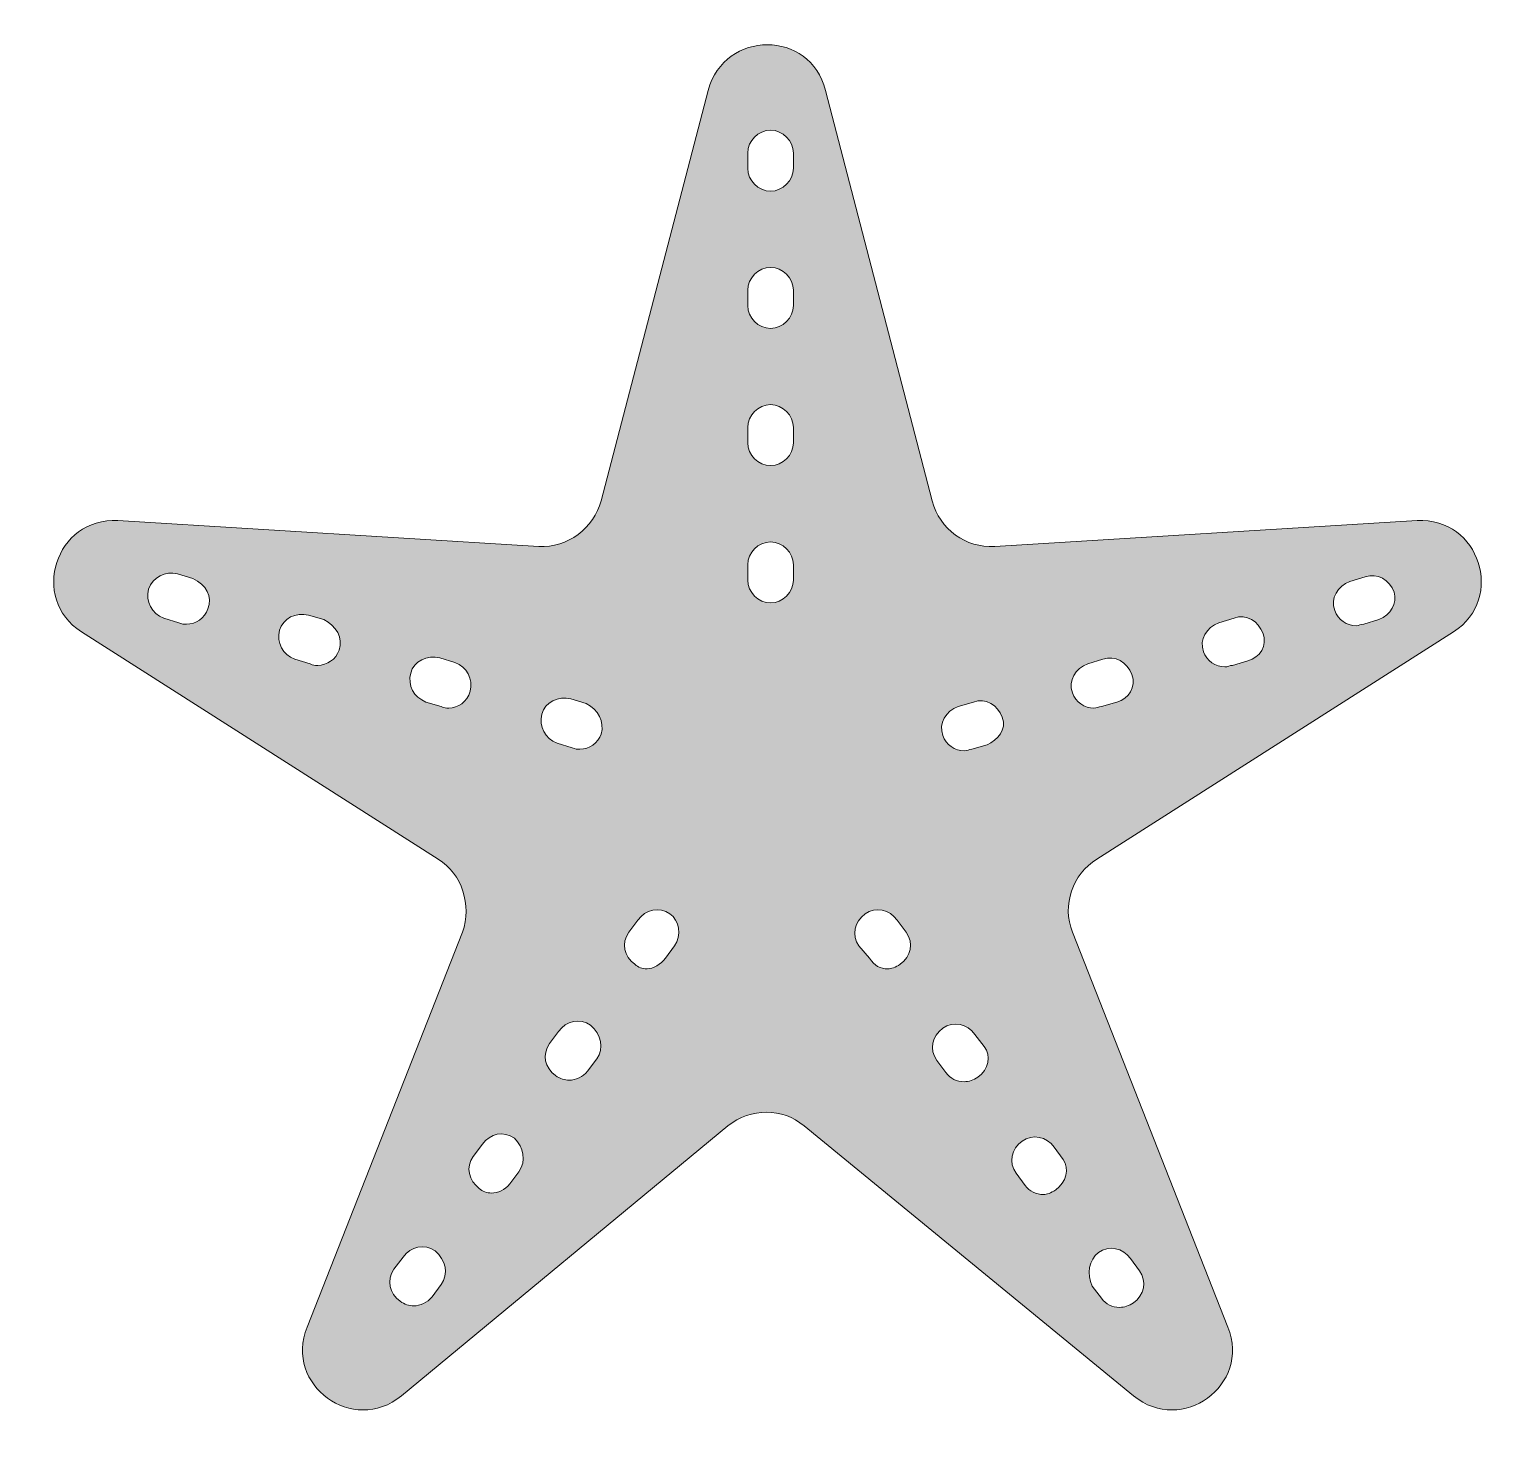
# Model space of a CAD drawing. Header units: inches. Extents: x 1.6 to 98.4, y 28.6 to 120.8.
import ezdxf

# ---------------------------------------------------------------- set-up
doc = ezdxf.new("R2010")
doc.units = ezdxf.units.IN
doc.header["$MEASUREMENT"] = 0
doc.layers.add('Layer 1', color=7, linetype='Continuous')

msp = doc.modelspace()

# ---------------------------------------------------------------- hatches: boundary and pattern name
at = {"layer": 'Layer 1', "true_color": 0xffffff}
h = msp.add_hatch(color=7, dxfattribs=at)
h.dxf.hatch_style = 2
edge = h.paths.add_edge_path()
edge.add_spline(control_points=[(92.6, 88.6), (92.6, 88.6), (64.9, 86.9), (64.9, 86.9), (63, 86.8), (61.3, 88), (60.8, 89.9), (60.8, 89.9), (53.8, 116.8), (53.8, 116.8), (52.8, 120.8), (47.2, 120.8), (46.1, 116.8), (46.1, 116.8), (39.1, 89.9), (39.1, 89.9), (38.6, 88.1), (36.9, 86.8), (35, 86.9), (35, 86.9), (7.4, 88.6), (7.4, 88.6), (3.3, 88.8), (1.6, 83.5), (5, 81.3), (5, 81.3), (28.4, 66.4), (28.4, 66.4), (30, 65.4), (30.6, 63.4), (30, 61.6), (30, 61.6), (19.8, 35.7), (19.8, 35.7), (18.3, 31.9), (22.8, 28.6), (26, 31.2), (26, 31.2), (47.4, 48.9), (47.4, 48.9), (48.9, 50.1), (51, 50.1), (52.4, 48.9), (52.4, 48.9), (74, 31.2), (74, 31.2), (77.2, 28.6), (81.7, 31.9), (80.2, 35.7), (80.2, 35.7), (70, 61.6), (70, 61.6), (69.3, 63.4), (70, 65.4), (71.6, 66.4), (71.6, 66.4), (95, 81.3), (95, 81.3), (98.4, 83.5), (96.7, 88.8), (92.6, 88.6)], knot_values=[0, 0, 0, 0, 1, 1, 1, 2, 2, 2, 3, 3, 3, 4, 4, 4, 5, 5, 5, 6, 6, 6, 7, 7, 7, 8, 8, 8, 9, 9, 9, 10, 10, 10, 11, 11, 11, 12, 12, 12, 13, 13, 13, 14, 14, 14, 15, 15, 15, 16, 16, 16, 17, 17, 17, 18, 18, 18, 19, 19, 19, 20, 20, 20, 20], degree=3, periodic=1)
edge = h.paths.add_edge_path()
edge.add_spline(control_points=[(28.6, 38.5), (28.6, 38.5), (28, 37.7), (28, 37.7), (27.7, 37.3), (27.2, 37.1), (26.8, 37.1), (26.5, 37.1), (26.2, 37.2), (25.9, 37.4), (25.2, 37.9), (25, 38.8), (25.5, 39.5), (25.5, 39.5), (26.1, 40.3), (26.1, 40.3), (26.6, 41), (27.5, 41.2), (28.2, 40.7), (28.9, 40.1), (29.1, 39.2), (28.6, 38.5)], knot_values=[0, 0, 0, 0, 1, 1, 1, 2, 2, 2, 3, 3, 3, 4, 4, 4, 5, 5, 5, 6, 6, 6, 7, 7, 7, 7], degree=3, periodic=1)
edge = h.paths.add_edge_path()
edge.add_spline(control_points=[(13.3, 82.8), (13.1, 82.2), (12.5, 81.8), (11.9, 81.8), (11.7, 81.8), (11.6, 81.8), (11.4, 81.9), (11.4, 81.9), (10.4, 82.2), (10.4, 82.2), (9.6, 82.5), (9.2, 83.3), (9.4, 84.1), (9.7, 84.9), (10.5, 85.3), (11.3, 85.1), (11.3, 85.1), (12.3, 84.8), (12.3, 84.8), (13.2, 84.4), (13.6, 83.6), (13.3, 82.8)], knot_values=[0, 0, 0, 0, 1, 1, 1, 2, 2, 2, 3, 3, 3, 4, 4, 4, 5, 5, 5, 6, 6, 6, 7, 7, 7, 7], degree=3, periodic=1)
edge = h.paths.add_edge_path()
edge.add_spline(control_points=[(21.9, 80.1), (21.7, 79.5), (21.1, 79.1), (20.5, 79.1), (20.3, 79.1), (20.2, 79.1), (20, 79.2), (20, 79.2), (19, 79.5), (19, 79.5), (18.2, 79.8), (17.8, 80.6), (18, 81.4), (18.2, 82.2), (19.1, 82.6), (19.9, 82.4), (19.9, 82.4), (20.9, 82.1), (20.9, 82.1), (21.7, 81.7), (22.2, 80.9), (21.9, 80.1)], knot_values=[0, 0, 0, 0, 1, 1, 1, 2, 2, 2, 3, 3, 3, 4, 4, 4, 5, 5, 5, 6, 6, 6, 7, 7, 7, 7], degree=3, periodic=1)
edge = h.paths.add_edge_path()
edge.add_spline(control_points=[(29.1, 76.3), (28.9, 76.3), (28.8, 76.3), (28.6, 76.4), (28.6, 76.4), (27.6, 76.7), (27.6, 76.7), (26.8, 77), (26.4, 77.8), (26.6, 78.6), (26.8, 79.4), (27.7, 79.8), (28.5, 79.6), (28.5, 79.6), (29.5, 79.3), (29.5, 79.3), (30.3, 79), (30.7, 78.2), (30.5, 77.4), (30.3, 76.7), (29.7, 76.3), (29.1, 76.3)], knot_values=[0, 0, 0, 0, 1, 1, 1, 2, 2, 2, 3, 3, 3, 4, 4, 4, 5, 5, 5, 6, 6, 6, 7, 7, 7, 7], degree=3, periodic=1)
edge = h.paths.add_edge_path()
edge.add_spline(control_points=[(33.7, 45.9), (33.7, 45.9), (33.1, 45.1), (33.1, 45.1), (32.8, 44.7), (32.3, 44.5), (31.9, 44.5), (31.6, 44.5), (31.3, 44.6), (31.1, 44.8), (30.4, 45.3), (30.2, 46.2), (30.7, 46.9), (30.7, 46.9), (31.3, 47.7), (31.3, 47.7), (31.8, 48.4), (32.7, 48.6), (33.4, 48.1), (34, 47.5), (34.2, 46.6), (33.7, 45.9)], knot_values=[0, 0, 0, 0, 1, 1, 1, 2, 2, 2, 3, 3, 3, 4, 4, 4, 5, 5, 5, 6, 6, 6, 7, 7, 7, 7], degree=3, periodic=1)
edge = h.paths.add_edge_path()
edge.add_spline(control_points=[(38.8, 53.3), (38.8, 53.3), (38.2, 52.5), (38.2, 52.5), (37.9, 52.1), (37.4, 51.9), (37, 51.9), (36.7, 51.9), (36.4, 52), (36.1, 52.2), (35.4, 52.7), (35.2, 53.6), (35.7, 54.3), (35.7, 54.3), (36.3, 55.1), (36.3, 55.1), (36.8, 55.8), (37.7, 56), (38.4, 55.5), (39.1, 54.9), (39.3, 54), (38.8, 53.3)], knot_values=[0, 0, 0, 0, 1, 1, 1, 2, 2, 2, 3, 3, 3, 4, 4, 4, 5, 5, 5, 6, 6, 6, 7, 7, 7, 7], degree=3, periodic=1)
edge = h.paths.add_edge_path()
edge.add_spline(control_points=[(39.1, 74.6), (38.9, 74), (38.3, 73.6), (37.7, 73.6), (37.5, 73.6), (37.4, 73.6), (37.2, 73.7), (37.2, 73.7), (36.2, 74), (36.2, 74), (35.4, 74.3), (35, 75.1), (35.2, 75.9), (35.4, 76.7), (36.3, 77.1), (37.1, 76.9), (37.1, 76.9), (38.1, 76.6), (38.1, 76.6), (38.9, 76.2), (39.3, 75.4), (39.1, 74.6)], knot_values=[0, 0, 0, 0, 1, 1, 1, 2, 2, 2, 3, 3, 3, 4, 4, 4, 5, 5, 5, 6, 6, 6, 7, 7, 7, 7], degree=3, periodic=1)
edge = h.paths.add_edge_path()
edge.add_spline(control_points=[(43.9, 60.7), (43.9, 60.7), (43.3, 59.9), (43.3, 59.9), (43, 59.5), (42.5, 59.2), (42.1, 59.2), (41.8, 59.2), (41.5, 59.3), (41.3, 59.5), (40.6, 60), (40.4, 60.9), (40.9, 61.6), (40.9, 61.6), (41.5, 62.4), (41.5, 62.4), (42, 63.1), (42.9, 63.3), (43.6, 62.8), (44.2, 62.4), (44.4, 61.4), (43.9, 60.7)], knot_values=[0, 0, 0, 0, 1, 1, 1, 2, 2, 2, 3, 3, 3, 4, 4, 4, 5, 5, 5, 6, 6, 6, 7, 7, 7, 7], degree=3, periodic=1)
edge = h.paths.add_edge_path()
edge.add_spline(control_points=[(51.7, 84.7), (51.7, 83.9), (51, 83.2), (50.2, 83.2), (49.4, 83.2), (48.7, 83.9), (48.7, 84.7), (48.7, 84.7), (48.7, 85.7), (48.7, 85.7), (48.7, 86.5), (49.4, 87.2), (50.2, 87.2), (51, 87.2), (51.7, 86.5), (51.7, 85.7), (51.7, 85.7), (51.7, 84.7), (51.7, 84.7)], knot_values=[0, 0, 0, 0, 1, 1, 1, 2, 2, 2, 3, 3, 3, 4, 4, 4, 5, 5, 5, 6, 6, 6, 6], degree=3, periodic=1)
edge = h.paths.add_edge_path()
edge.add_spline(control_points=[(51.7, 93.7), (51.7, 92.9), (51, 92.2), (50.2, 92.2), (49.4, 92.2), (48.7, 92.9), (48.7, 93.7), (48.7, 93.7), (48.7, 94.7), (48.7, 94.7), (48.7, 95.5), (49.4, 96.2), (50.2, 96.2), (51, 96.2), (51.7, 95.5), (51.7, 94.7), (51.7, 94.7), (51.7, 93.7), (51.7, 93.7)], knot_values=[0, 0, 0, 0, 1, 1, 1, 2, 2, 2, 3, 3, 3, 4, 4, 4, 5, 5, 5, 6, 6, 6, 6], degree=3, periodic=1)
edge = h.paths.add_edge_path()
edge.add_spline(control_points=[(51.7, 102.7), (51.7, 101.9), (51, 101.2), (50.2, 101.2), (49.4, 101.2), (48.7, 101.9), (48.7, 102.7), (48.7, 102.7), (48.7, 103.7), (48.7, 103.7), (48.7, 104.5), (49.4, 105.2), (50.2, 105.2), (51, 105.2), (51.7, 104.5), (51.7, 103.7), (51.7, 103.7), (51.7, 102.7), (51.7, 102.7)], knot_values=[0, 0, 0, 0, 1, 1, 1, 2, 2, 2, 3, 3, 3, 4, 4, 4, 5, 5, 5, 6, 6, 6, 6], degree=3, periodic=1)
edge = h.paths.add_edge_path()
edge.add_spline(control_points=[(51.7, 111.7), (51.7, 110.9), (51, 110.2), (50.2, 110.2), (49.4, 110.2), (48.7, 110.9), (48.7, 111.7), (48.7, 111.7), (48.7, 112.7), (48.7, 112.7), (48.7, 113.5), (49.4, 114.2), (50.2, 114.2), (51, 114.2), (51.7, 113.5), (51.7, 112.7), (51.7, 112.7), (51.7, 111.7), (51.7, 111.7)], knot_values=[0, 0, 0, 0, 1, 1, 1, 2, 2, 2, 3, 3, 3, 4, 4, 4, 5, 5, 5, 6, 6, 6, 6], degree=3, periodic=1)
edge = h.paths.add_edge_path()
edge.add_spline(control_points=[(58.7, 59.5), (58.4, 59.3), (58.1, 59.2), (57.9, 59.2), (57.4, 59.2), (57, 59.4), (56.7, 59.9), (56.7, 59.9), (56, 60.7), (56, 60.7), (55.5, 61.4), (55.7, 62.3), (56.4, 62.8), (57.1, 63.3), (58, 63.1), (58.5, 62.4), (58.5, 62.4), (59.1, 61.6), (59.1, 61.6), (59.6, 60.9), (59.4, 60), (58.7, 59.5)], knot_values=[0, 0, 0, 0, 1, 1, 1, 2, 2, 2, 3, 3, 3, 4, 4, 4, 5, 5, 5, 6, 6, 6, 7, 7, 7, 7], degree=3, periodic=1)
edge = h.paths.add_edge_path()
edge.add_spline(control_points=[(71.7, 40.6), (72.4, 41.1), (73.3, 40.9), (73.8, 40.2), (73.8, 40.2), (74.4, 39.4), (74.4, 39.4), (74.9, 38.7), (74.7, 37.8), (74, 37.3), (73.7, 37.1), (73.4, 37), (73.1, 37), (72.6, 37), (72.2, 37.2), (71.9, 37.6), (71.9, 37.6), (71.3, 38.4), (71.3, 38.4), (70.9, 39.2), (71.1, 40.1), (71.7, 40.6)], knot_values=[0, 0, 0, 0, 1, 1, 1, 2, 2, 2, 3, 3, 3, 4, 4, 4, 5, 5, 5, 6, 6, 6, 7, 7, 7, 7], degree=3, periodic=1)
edge = h.paths.add_edge_path()
edge.add_spline(control_points=[(63.8, 52.1), (63.5, 51.9), (63.2, 51.8), (62.9, 51.8), (62.4, 51.8), (62, 52), (61.7, 52.4), (61.7, 52.4), (61.1, 53.2), (61.1, 53.2), (60.6, 53.9), (60.8, 54.8), (61.5, 55.3), (62.2, 55.8), (63.1, 55.6), (63.6, 54.9), (63.6, 54.9), (64.2, 54.1), (64.2, 54.1), (64.7, 53.5), (64.5, 52.6), (63.8, 52.1)], knot_values=[0, 0, 0, 0, 1, 1, 1, 2, 2, 2, 3, 3, 3, 4, 4, 4, 5, 5, 5, 6, 6, 6, 7, 7, 7, 7], degree=3, periodic=1)
edge = h.paths.add_edge_path()
edge.add_spline(control_points=[(64.4, 73.9), (64.4, 73.9), (63.4, 73.6), (63.4, 73.6), (63.2, 73.6), (63.1, 73.5), (62.9, 73.5), (62.3, 73.5), (61.7, 73.9), (61.5, 74.5), (61.2, 75.3), (61.7, 76.1), (62.5, 76.4), (62.5, 76.4), (63.5, 76.7), (63.5, 76.7), (64.3, 77), (65.1, 76.5), (65.4, 75.7), (65.7, 74.9), (65.1, 74.2), (64.4, 73.9)], knot_values=[0, 0, 0, 0, 1, 1, 1, 2, 2, 2, 3, 3, 3, 4, 4, 4, 5, 5, 5, 6, 6, 6, 7, 7, 7, 7], degree=3, periodic=1)
edge = h.paths.add_edge_path()
edge.add_spline(control_points=[(68.9, 44.7), (68.6, 44.5), (68.3, 44.4), (68.1, 44.4), (67.6, 44.4), (67.2, 44.6), (66.9, 45), (66.9, 45), (66.3, 45.8), (66.3, 45.8), (65.8, 46.5), (66, 47.4), (66.7, 47.9), (67.4, 48.4), (68.3, 48.2), (68.8, 47.5), (68.8, 47.5), (69.4, 46.7), (69.4, 46.7), (69.8, 46.1), (69.6, 45.2), (68.9, 44.7)], knot_values=[0, 0, 0, 0, 1, 1, 1, 2, 2, 2, 3, 3, 3, 4, 4, 4, 5, 5, 5, 6, 6, 6, 7, 7, 7, 7], degree=3, periodic=1)
edge = h.paths.add_edge_path()
edge.add_spline(control_points=[(72.9, 76.7), (72.9, 76.7), (71.9, 76.4), (71.9, 76.4), (71.7, 76.4), (71.6, 76.3), (71.4, 76.3), (70.8, 76.3), (70.2, 76.7), (70, 77.3), (69.7, 78.1), (70.2, 78.9), (71, 79.2), (71, 79.2), (72, 79.5), (72, 79.5), (72.8, 79.8), (73.6, 79.3), (73.9, 78.5), (74.2, 77.7), (73.7, 76.9), (72.9, 76.7)], knot_values=[0, 0, 0, 0, 1, 1, 1, 2, 2, 2, 3, 3, 3, 4, 4, 4, 5, 5, 5, 6, 6, 6, 7, 7, 7, 7], degree=3, periodic=1)
edge = h.paths.add_edge_path()
edge.add_spline(control_points=[(81.5, 79.4), (81.5, 79.4), (80.5, 79.1), (80.5, 79.1), (80.3, 79.1), (80.2, 79), (80, 79), (79.4, 79), (78.8, 79.4), (78.6, 80), (78.3, 80.8), (78.8, 81.6), (79.6, 81.9), (79.6, 81.9), (80.6, 82.2), (80.6, 82.2), (81.4, 82.5), (82.2, 82), (82.5, 81.2), (82.8, 80.4), (82.3, 79.6), (81.5, 79.4)], knot_values=[0, 0, 0, 0, 1, 1, 1, 2, 2, 2, 3, 3, 3, 4, 4, 4, 5, 5, 5, 6, 6, 6, 7, 7, 7, 7], degree=3, periodic=1)
edge = h.paths.add_edge_path()
edge.add_spline(control_points=[(90.1, 82.1), (90.1, 82.1), (89.1, 81.8), (89.1, 81.8), (88.9, 81.8), (88.8, 81.7), (88.6, 81.7), (88, 81.7), (87.4, 82.1), (87.2, 82.7), (86.9, 83.5), (87.4, 84.3), (88.2, 84.6), (88.2, 84.6), (89.2, 84.9), (89.2, 84.9), (90, 85.2), (90.8, 84.7), (91.1, 83.9), (91.3, 83.2), (90.9, 82.4), (90.1, 82.1)], knot_values=[0, 0, 0, 0, 1, 1, 1, 2, 2, 2, 3, 3, 3, 4, 4, 4, 5, 5, 5, 6, 6, 6, 7, 7, 7, 7], degree=3, periodic=1)

# ---------------------------------------------------------------- linework, layer by layer
at = {"layer": 'Layer 1', "lineweight": 0}
for points, knots in [([(92.6, 88.6), (92.6, 88.6), (64.9, 86.9), (64.9, 86.9), (63, 86.8), (61.3, 88), (60.8, 89.9), (60.8, 89.9), (53.8, 116.8), (53.8, 116.8), (52.8, 120.8), (47.2, 120.8), (46.1, 116.8), (46.1, 116.8), (39.1, 89.9), (39.1, 89.9), (38.6, 88.1), (36.9, 86.8), (35, 86.9), (35, 86.9), (7.4, 88.6), (7.4, 88.6), (3.3, 88.8), (1.6, 83.5), (5, 81.3), (5, 81.3), (28.4, 66.4), (28.4, 66.4), (30, 65.4), (30.6, 63.4), (30, 61.6), (30, 61.6), (19.8, 35.7), (19.8, 35.7), (18.3, 31.9), (22.8, 28.6), (26, 31.2), (26, 31.2), (47.4, 48.9), (47.4, 48.9), (48.9, 50.1), (51, 50.1), (52.4, 48.9), (52.4, 48.9), (74, 31.2), (74, 31.2), (77.2, 28.6), (81.7, 31.9), (80.2, 35.7), (80.2, 35.7), (70, 61.6), (70, 61.6), (69.3, 63.4), (70, 65.4), (71.6, 66.4), (71.6, 66.4), (95, 81.3), (95, 81.3), (98.4, 83.5), (96.7, 88.8), (92.6, 88.6)], [0, 0, 0, 0, 1, 1, 1, 2, 2, 2, 3, 3, 3, 4, 4, 4, 5, 5, 5, 6, 6, 6, 7, 7, 7, 8, 8, 8, 9, 9, 9, 10, 10, 10, 11, 11, 11, 12, 12, 12, 13, 13, 13, 14, 14, 14, 15, 15, 15, 16, 16, 16, 17, 17, 17, 18, 18, 18, 19, 19, 19, 20, 20, 20, 20]), ([(51.7, 111.7), (51.7, 110.9), (51, 110.2), (50.2, 110.2), (49.4, 110.2), (48.7, 110.9), (48.7, 111.7), (48.7, 111.7), (48.7, 112.7), (48.7, 112.7), (48.7, 113.5), (49.4, 114.2), (50.2, 114.2), (51, 114.2), (51.7, 113.5), (51.7, 112.7), (51.7, 112.7), (51.7, 111.7), (51.7, 111.7)], [0, 0, 0, 0, 1, 1, 1, 2, 2, 2, 3, 3, 3, 4, 4, 4, 5, 5, 5, 6, 6, 6, 6]), ([(51.7, 102.7), (51.7, 101.9), (51, 101.2), (50.2, 101.2), (49.4, 101.2), (48.7, 101.9), (48.7, 102.7), (48.7, 102.7), (48.7, 103.7), (48.7, 103.7), (48.7, 104.5), (49.4, 105.2), (50.2, 105.2), (51, 105.2), (51.7, 104.5), (51.7, 103.7), (51.7, 103.7), (51.7, 102.7), (51.7, 102.7)], [0, 0, 0, 0, 1, 1, 1, 2, 2, 2, 3, 3, 3, 4, 4, 4, 5, 5, 5, 6, 6, 6, 6]), ([(51.7, 93.7), (51.7, 92.9), (51, 92.2), (50.2, 92.2), (49.4, 92.2), (48.7, 92.9), (48.7, 93.7), (48.7, 93.7), (48.7, 94.7), (48.7, 94.7), (48.7, 95.5), (49.4, 96.2), (50.2, 96.2), (51, 96.2), (51.7, 95.5), (51.7, 94.7), (51.7, 94.7), (51.7, 93.7), (51.7, 93.7)], [0, 0, 0, 0, 1, 1, 1, 2, 2, 2, 3, 3, 3, 4, 4, 4, 5, 5, 5, 6, 6, 6, 6]), ([(51.7, 84.7), (51.7, 83.9), (51, 83.2), (50.2, 83.2), (49.4, 83.2), (48.7, 83.9), (48.7, 84.7), (48.7, 84.7), (48.7, 85.7), (48.7, 85.7), (48.7, 86.5), (49.4, 87.2), (50.2, 87.2), (51, 87.2), (51.7, 86.5), (51.7, 85.7), (51.7, 85.7), (51.7, 84.7), (51.7, 84.7)], [0, 0, 0, 0, 1, 1, 1, 2, 2, 2, 3, 3, 3, 4, 4, 4, 5, 5, 5, 6, 6, 6, 6]), ([(13.3, 82.8), (13.1, 82.2), (12.5, 81.8), (11.9, 81.8), (11.7, 81.8), (11.6, 81.8), (11.4, 81.9), (11.4, 81.9), (10.4, 82.2), (10.4, 82.2), (9.6, 82.5), (9.2, 83.3), (9.4, 84.1), (9.7, 84.9), (10.5, 85.3), (11.3, 85.1), (11.3, 85.1), (12.3, 84.8), (12.3, 84.8), (13.2, 84.4), (13.6, 83.6), (13.3, 82.8)], [0, 0, 0, 0, 1, 1, 1, 2, 2, 2, 3, 3, 3, 4, 4, 4, 5, 5, 5, 6, 6, 6, 7, 7, 7, 7]), ([(90.1, 82.1), (90.1, 82.1), (89.1, 81.8), (89.1, 81.8), (88.9, 81.8), (88.8, 81.7), (88.6, 81.7), (88, 81.7), (87.4, 82.1), (87.2, 82.7), (86.9, 83.5), (87.4, 84.3), (88.2, 84.6), (88.2, 84.6), (89.2, 84.9), (89.2, 84.9), (90, 85.2), (90.8, 84.7), (91.1, 83.9), (91.3, 83.2), (90.9, 82.4), (90.1, 82.1)], [0, 0, 0, 0, 1, 1, 1, 2, 2, 2, 3, 3, 3, 4, 4, 4, 5, 5, 5, 6, 6, 6, 7, 7, 7, 7]), ([(21.9, 80.1), (21.7, 79.5), (21.1, 79.1), (20.5, 79.1), (20.3, 79.1), (20.2, 79.1), (20, 79.2), (20, 79.2), (19, 79.5), (19, 79.5), (18.2, 79.8), (17.8, 80.6), (18, 81.4), (18.2, 82.2), (19.1, 82.6), (19.9, 82.4), (19.9, 82.4), (20.9, 82.1), (20.9, 82.1), (21.7, 81.7), (22.2, 80.9), (21.9, 80.1)], [0, 0, 0, 0, 1, 1, 1, 2, 2, 2, 3, 3, 3, 4, 4, 4, 5, 5, 5, 6, 6, 6, 7, 7, 7, 7]), ([(81.5, 79.4), (81.5, 79.4), (80.5, 79.1), (80.5, 79.1), (80.3, 79.1), (80.2, 79), (80, 79), (79.4, 79), (78.8, 79.4), (78.6, 80), (78.3, 80.8), (78.8, 81.6), (79.6, 81.9), (79.6, 81.9), (80.6, 82.2), (80.6, 82.2), (81.4, 82.5), (82.2, 82), (82.5, 81.2), (82.8, 80.4), (82.3, 79.6), (81.5, 79.4)], [0, 0, 0, 0, 1, 1, 1, 2, 2, 2, 3, 3, 3, 4, 4, 4, 5, 5, 5, 6, 6, 6, 7, 7, 7, 7]), ([(29.1, 76.3), (28.9, 76.3), (28.8, 76.3), (28.6, 76.4), (28.6, 76.4), (27.6, 76.7), (27.6, 76.7), (26.8, 77), (26.4, 77.8), (26.6, 78.6), (26.8, 79.4), (27.7, 79.8), (28.5, 79.6), (28.5, 79.6), (29.5, 79.3), (29.5, 79.3), (30.3, 79), (30.7, 78.2), (30.5, 77.4), (30.3, 76.7), (29.7, 76.3), (29.1, 76.3)], [0, 0, 0, 0, 1, 1, 1, 2, 2, 2, 3, 3, 3, 4, 4, 4, 5, 5, 5, 6, 6, 6, 7, 7, 7, 7]), ([(72.9, 76.7), (72.9, 76.7), (71.9, 76.4), (71.9, 76.4), (71.7, 76.4), (71.6, 76.3), (71.4, 76.3), (70.8, 76.3), (70.2, 76.7), (70, 77.3), (69.7, 78.1), (70.2, 78.9), (71, 79.2), (71, 79.2), (72, 79.5), (72, 79.5), (72.8, 79.8), (73.6, 79.3), (73.9, 78.5), (74.2, 77.7), (73.7, 76.9), (72.9, 76.7)], [0, 0, 0, 0, 1, 1, 1, 2, 2, 2, 3, 3, 3, 4, 4, 4, 5, 5, 5, 6, 6, 6, 7, 7, 7, 7]), ([(39.1, 74.6), (38.9, 74), (38.3, 73.6), (37.7, 73.6), (37.5, 73.6), (37.4, 73.6), (37.2, 73.7), (37.2, 73.7), (36.2, 74), (36.2, 74), (35.4, 74.3), (35, 75.1), (35.2, 75.9), (35.4, 76.7), (36.3, 77.1), (37.1, 76.9), (37.1, 76.9), (38.1, 76.6), (38.1, 76.6), (38.9, 76.2), (39.3, 75.4), (39.1, 74.6)], [0, 0, 0, 0, 1, 1, 1, 2, 2, 2, 3, 3, 3, 4, 4, 4, 5, 5, 5, 6, 6, 6, 7, 7, 7, 7]), ([(64.4, 73.9), (64.4, 73.9), (63.4, 73.6), (63.4, 73.6), (63.2, 73.6), (63.1, 73.5), (62.9, 73.5), (62.3, 73.5), (61.7, 73.9), (61.5, 74.5), (61.2, 75.3), (61.7, 76.1), (62.5, 76.4), (62.5, 76.4), (63.5, 76.7), (63.5, 76.7), (64.3, 77), (65.1, 76.5), (65.4, 75.7), (65.7, 74.9), (65.1, 74.2), (64.4, 73.9)], [0, 0, 0, 0, 1, 1, 1, 2, 2, 2, 3, 3, 3, 4, 4, 4, 5, 5, 5, 6, 6, 6, 7, 7, 7, 7]), ([(43.9, 60.7), (43.9, 60.7), (43.3, 59.9), (43.3, 59.9), (43, 59.5), (42.5, 59.2), (42.1, 59.2), (41.8, 59.2), (41.5, 59.3), (41.3, 59.5), (40.6, 60), (40.4, 60.9), (40.9, 61.6), (40.9, 61.6), (41.5, 62.4), (41.5, 62.4), (42, 63.1), (42.9, 63.3), (43.6, 62.8), (44.2, 62.4), (44.4, 61.4), (43.9, 60.7)], [0, 0, 0, 0, 1, 1, 1, 2, 2, 2, 3, 3, 3, 4, 4, 4, 5, 5, 5, 6, 6, 6, 7, 7, 7, 7]), ([(58.7, 59.5), (58.4, 59.3), (58.1, 59.2), (57.9, 59.2), (57.4, 59.2), (57, 59.4), (56.7, 59.9), (56.7, 59.9), (56, 60.7), (56, 60.7), (55.5, 61.4), (55.7, 62.3), (56.4, 62.8), (57.1, 63.3), (58, 63.1), (58.5, 62.4), (58.5, 62.4), (59.1, 61.6), (59.1, 61.6), (59.6, 60.9), (59.4, 60), (58.7, 59.5)], [0, 0, 0, 0, 1, 1, 1, 2, 2, 2, 3, 3, 3, 4, 4, 4, 5, 5, 5, 6, 6, 6, 7, 7, 7, 7]), ([(38.8, 53.3), (38.8, 53.3), (38.2, 52.5), (38.2, 52.5), (37.9, 52.1), (37.4, 51.9), (37, 51.9), (36.7, 51.9), (36.4, 52), (36.1, 52.2), (35.4, 52.7), (35.2, 53.6), (35.7, 54.3), (35.7, 54.3), (36.3, 55.1), (36.3, 55.1), (36.8, 55.8), (37.7, 56), (38.4, 55.5), (39.1, 54.9), (39.3, 54), (38.8, 53.3)], [0, 0, 0, 0, 1, 1, 1, 2, 2, 2, 3, 3, 3, 4, 4, 4, 5, 5, 5, 6, 6, 6, 7, 7, 7, 7]), ([(63.8, 52.1), (63.5, 51.9), (63.2, 51.8), (62.9, 51.8), (62.4, 51.8), (62, 52), (61.7, 52.4), (61.7, 52.4), (61.1, 53.2), (61.1, 53.2), (60.6, 53.9), (60.8, 54.8), (61.5, 55.3), (62.2, 55.8), (63.1, 55.6), (63.6, 54.9), (63.6, 54.9), (64.2, 54.1), (64.2, 54.1), (64.7, 53.5), (64.5, 52.6), (63.8, 52.1)], [0, 0, 0, 0, 1, 1, 1, 2, 2, 2, 3, 3, 3, 4, 4, 4, 5, 5, 5, 6, 6, 6, 7, 7, 7, 7]), ([(33.7, 45.9), (33.7, 45.9), (33.1, 45.1), (33.1, 45.1), (32.8, 44.7), (32.3, 44.5), (31.9, 44.5), (31.6, 44.5), (31.3, 44.6), (31.1, 44.8), (30.4, 45.3), (30.2, 46.2), (30.7, 46.9), (30.7, 46.9), (31.3, 47.7), (31.3, 47.7), (31.8, 48.4), (32.7, 48.6), (33.4, 48.1), (34, 47.5), (34.2, 46.6), (33.7, 45.9)], [0, 0, 0, 0, 1, 1, 1, 2, 2, 2, 3, 3, 3, 4, 4, 4, 5, 5, 5, 6, 6, 6, 7, 7, 7, 7]), ([(68.9, 44.7), (68.6, 44.5), (68.3, 44.4), (68.1, 44.4), (67.6, 44.4), (67.2, 44.6), (66.9, 45), (66.9, 45), (66.3, 45.8), (66.3, 45.8), (65.8, 46.5), (66, 47.4), (66.7, 47.9), (67.4, 48.4), (68.3, 48.2), (68.8, 47.5), (68.8, 47.5), (69.4, 46.7), (69.4, 46.7), (69.8, 46.1), (69.6, 45.2), (68.9, 44.7)], [0, 0, 0, 0, 1, 1, 1, 2, 2, 2, 3, 3, 3, 4, 4, 4, 5, 5, 5, 6, 6, 6, 7, 7, 7, 7]), ([(28.6, 38.5), (28.6, 38.5), (28, 37.7), (28, 37.7), (27.7, 37.3), (27.2, 37.1), (26.8, 37.1), (26.5, 37.1), (26.2, 37.2), (25.9, 37.4), (25.2, 37.9), (25, 38.8), (25.5, 39.5), (25.5, 39.5), (26.1, 40.3), (26.1, 40.3), (26.6, 41), (27.5, 41.2), (28.2, 40.7), (28.9, 40.1), (29.1, 39.2), (28.6, 38.5)], [0, 0, 0, 0, 1, 1, 1, 2, 2, 2, 3, 3, 3, 4, 4, 4, 5, 5, 5, 6, 6, 6, 7, 7, 7, 7]), ([(71.7, 40.6), (72.4, 41.1), (73.3, 40.9), (73.8, 40.2), (73.8, 40.2), (74.4, 39.4), (74.4, 39.4), (74.9, 38.7), (74.7, 37.8), (74, 37.3), (73.7, 37.1), (73.4, 37), (73.1, 37), (72.6, 37), (72.2, 37.2), (71.9, 37.6), (71.9, 37.6), (71.3, 38.4), (71.3, 38.4), (70.9, 39.2), (71.1, 40.1), (71.7, 40.6)], [0, 0, 0, 0, 1, 1, 1, 2, 2, 2, 3, 3, 3, 4, 4, 4, 5, 5, 5, 6, 6, 6, 7, 7, 7, 7])]:
    msp.add_open_spline(points, degree=3, knots=knots, dxfattribs=at)

doc.saveas('drawing.dxf')
